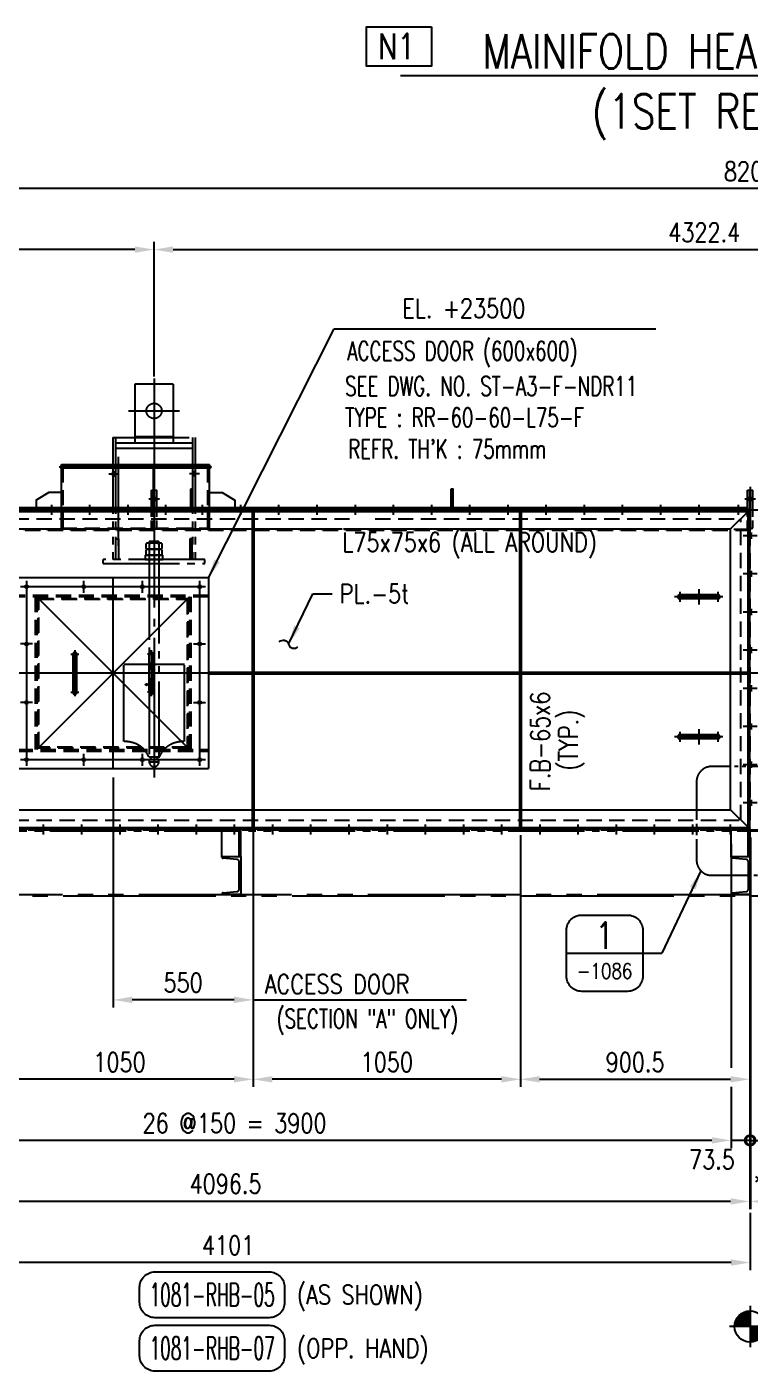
# Model space of a CAD drawing. Header units: millimetres. Extents: x 0 to 232280, y -26939 to 23794.
# Drawn here: x 8000 to 10841, y 7196 to 12479 of the extents above; entities that cross this region are included whole.
import ezdxf
from ezdxf.enums import TextEntityAlignment as Align

# ---------------------------------------------------------------- set-up
doc = ezdxf.new("R2010")
doc.units = ezdxf.units.MM
doc.header["$LTSCALE"] = 30
for name, pattern in [('CENTER', [50.8, 31.75, -6.35, 6.35, -6.35]), ('JNK-CENTER', [34, 30, -1.5, 1, -1.5]), ('JNK-HIDDEN', [3, 2, -1]), ('JNK-PHANTOM', [15, 10, -1, 1, -1, 1, -1]), ('PH2', [15, 10, -1, 1, -1, 1, -1]), ('PHA', [30, 20, -2, 2, -2, 2, -2])]:
    doc.linetypes.add(name, pattern=pattern)
for name, color, linetype in [('CEN-R', 1, 'JNK-CENTER'), ('CON-C', 4, 'Continuous'), ('CON-G', 3, 'Continuous'), ('CON-W', 7, 'Continuous'), ('CON-Y', 2, 'Continuous'), ('det', 2, 'PH2'), ('Dim-W', 7, 'Continuous'), ('HID-Y', 2, 'JNK-HIDDEN'), ('PAN-W', 6, 'PHA'), ('PHA-M', 6, 'JNK-PHANTOM'), ('RET PL', 2, 'Continuous'), ('STL-OBJT', 7, 'Continuous'), ('TXT-Y', 2, 'Continuous'), ('TXTT-C', 4, 'Continuous')]:
    doc.layers.add(name, color=color, linetype=linetype)
doc.styles.add('SIMPLEX', font='simplex.shx', dxfattribs={"width": 0.8})
doc.dimstyles.new('DIM30', dxfattribs={"dimscale": 30, "dimtxt": 2.5, "dimasz": 2.5, "dimexe": 1, "dimexo": 1, "dimgap": 1, "dimtad": 1, "dimdec": 0, "dimdsep": 46, "dimtxsty": 'SIMPLEX', "dimcen": 0, "dimclrd": 7, "dimclre": 7, "dimclrt": 2, "dimadec": 1, "dimazin": 2, "dimtfac": 1, "dimtdec": 0, "dimtix": 1, "dimtmove": 2, "dimatfit": 0, "dimfxl": 1, "dimtolj": 1, "dimtzin": 0, "dimarcsym": 0})
doc.dimstyles.new('DIM30X1.5', dxfattribs={"dimscale": 30, "dimtxt": 2.5, "dimasz": 2.5, "dimexe": 1, "dimexo": 1, "dimgap": 1, "dimtad": 1, "dimdec": 0, "dimlfac": 0.666667, "dimdsep": 46, "dimtxsty": 'SIMPLEX', "dimcen": 0, "dimclrd": 7, "dimclre": 7, "dimclrt": 2, "dimadec": 1, "dimazin": 2, "dimtfac": 1, "dimtdec": 0, "dimtix": 1, "dimtmove": 2, "dimatfit": 0, "dimfxl": 1, "dimtolj": 1, "dimtzin": 0, "dimarcsym": 0})

# ---------------------------------------------------------------- blocks, each defined once
blk = doc.blocks.new('*D67')
at = {"layer": 'DEFPOINTS', "color": 0, "transparency": 16777216}
for p in [(6739.6, 11843.9), (6739.6, 10659.1), (14941.6, 10649.1)]:
    blk.add_point(p, dxfattribs=at)
at = {"layer": 'Dim-W', "color": 7, "lineweight": -2, "transparency": 16777216}
for p, q in [((6739.6, 10689.1), (6739.6, 11873.9)), ((14866.6, 11843.9), (6814.6, 11843.9)), ((14941.6, 10679.1), (14941.6, 11873.9))]:
    blk.add_line(p, q, dxfattribs=at)
at = {"layer": 'Dim-W', "color": 7, "transparency": 16777216}
for points in [[(6814.6, 11856.4), (6814.6, 11831.4), (6739.6, 11843.9)], [(14866.6, 11856.4), (14866.6, 11831.4), (14941.6, 11843.9)]]:
    blk.add_solid(points, dxfattribs=at)
at = {"layer": 'Dim-W', "color": 2, "transparency": 16777216, "insert": (10840.6, 11911.4), "char_height": 75, "attachment_point": 5, "style": 'SIMPLEX'}
blk.add_mtext('\\A1;8202', dxfattribs=at)
blk = doc.blocks.new('*D68')
at = {"layer": 'DEFPOINTS', "color": 0, "transparency": 16777216}
for p in [(6739.6, 11603.9), (8499.2, 11097.9), (6739.6, 10659.1)]:
    blk.add_point(p, dxfattribs=at)
at = {"layer": 'Dim-W', "color": 7, "lineweight": -2, "transparency": 16777216}
for p, q in [((6739.6, 10689.1), (6739.6, 11633.9)), ((8499.2, 11127.9), (8499.2, 11633.9)), ((8424.2, 11603.9), (6814.6, 11603.9))]:
    blk.add_line(p, q, dxfattribs=at)
at = {"layer": 'Dim-W', "color": 7, "transparency": 16777216}
for points in [[(6814.6, 11616.4), (6814.6, 11591.4), (6739.6, 11603.9)], [(8424.2, 11616.4), (8424.2, 11591.4), (8499.2, 11603.9)]]:
    blk.add_solid(points, dxfattribs=at)
at = {"layer": 'Dim-W', "color": 2, "transparency": 16777216, "insert": (7619.4, 11671.4), "char_height": 75, "attachment_point": 5, "style": 'SIMPLEX'}
blk.add_mtext('\\A1;1759.6', dxfattribs=at)
blk = doc.blocks.new('FS-MARK')
h = blk.add_hatch(color=256)
edge = h.paths.add_edge_path()
edge.add_arc((0, 0), 1.75, 90, 180)
edge.add_line((-1.75, 0), (0, 0))
edge.add_line((0, 0), (0, 1.75))
h = blk.add_hatch(color=256)
edge = h.paths.add_edge_path()
edge.add_line((0, 0), (0, -1.75))
edge.add_arc((0, 0), 1.75, 270, 360)
edge.add_line((1.75, 0), (0, 0))
for p, q in [((0, 2.33), (0, -2.33)), ((2.33, 0), (-2.33, 0))]:
    blk.add_line(p, q)
blk.add_circle((0, 0), 1.75)
at = {"layer": 'CON-Y', "style": 'SIMPLEX', "width": 0.8}
blk.add_attdef('F.S.', (3.19, 1), '', height=2.5, dxfattribs=at)
blk = doc.blocks.new('*D78')
at = {"layer": 'DEFPOINTS', "color": 0, "transparency": 16777216}
for p in [(10839.1, 9324.1), (10842.1, 9324.1), (10842.1, 7863.1)]:
    blk.add_point(p, dxfattribs=at)
at = {"layer": 'Dim-W', "color": 7, "lineweight": -2, "transparency": 16777216}
for p, q in [((10839.1, 9294.1), (10839.1, 7833.1)), ((10842.1, 9294.1), (10842.1, 7833.1)), ((10764.1, 7863.1), (10689.1, 7863.1)), ((10839.1, 7863.1), (10842.1, 7863.1)), ((10917.1, 7863.1), (10992.1, 7863.1))]:
    blk.add_line(p, q, dxfattribs=at)
at = {"layer": 'Dim-W', "color": 7, "transparency": 16777216}
for points in [[(10764.1, 7875.6), (10764.1, 7850.6), (10839.1, 7863.1)], [(10917.1, 7875.6), (10917.1, 7850.6), (10842.1, 7863.1)]]:
    blk.add_solid(points, dxfattribs=at)
at = {"layer": 'Dim-W', "color": 2, "transparency": 16777216, "insert": (10901, 7997.1), "char_height": 75, "attachment_point": 5, "style": 'SIMPLEX'}
blk.add_mtext('\\A1;\\P*3', dxfattribs=at)
blk = doc.blocks.new('_DotSmall')
at = {"color": 0, "linetype": 'ByBlock', "const_width": 0.5}
blk.add_lwpolyline([(-0.0625, 0, 1), (0.0625, 0, 1)], format="xyb", close=True, dxfattribs=at)
blk = doc.blocks.new('*D79')
at = {"layer": 'DEFPOINTS', "color": 0, "transparency": 16777216}
for p in [(10842.1, 9324.1), (10915.6, 9298.6), (10915.6, 8103.1)]:
    blk.add_point(p, dxfattribs=at)
at = {"layer": 'Dim-W', "color": 7, "lineweight": -2, "transparency": 16777216}
for p, q in [((10842.1, 9294.1), (10842.1, 8073.1)), ((10915.6, 9268.6), (10915.6, 8387.9)), ((10915.6, 8299.7), (10915.6, 8285.7)), ((10915.6, 8225.4), (10915.6, 8073.1)), ((10842.1, 8103.1), (10767.1, 8103.1)), ((10842.1, 8103.1), (10915.6, 8103.1)), ((10990.6, 8103.1), (11065.6, 8103.1))]:
    blk.add_line(p, q, dxfattribs=at)
at = {"layer": 'Dim-W', "color": 7, "transparency": 16777216}
blk.add_solid([(10990.6, 8115.6), (10990.6, 8090.6), (10915.6, 8103.1)], dxfattribs=at)
at = {"layer": 'Dim-W', "color": 7, "lineweight": -2, "transparency": 16777216, "xscale": 75, "yscale": 75, "zscale": 75}
blk.add_blockref('_DotSmall', (10842.1, 8103.1), dxfattribs=at)
at = {"layer": 'Dim-W', "color": 2, "transparency": 16777216, "insert": (11023, 8228.9), "char_height": 75, "attachment_point": 5, "style": 'SIMPLEX'}
blk.add_mtext('\\A1;\\P73.5', dxfattribs=at)
blk = doc.blocks.new('*D80')
at = {"layer": 'DEFPOINTS', "color": 0, "transparency": 16777216}
for p in [(10765.6, 9298.6), (10839.1, 9324.1), (10765.6, 8103.1)]:
    blk.add_point(p, dxfattribs=at)
at = {"layer": 'Dim-W', "color": 7, "lineweight": -2, "transparency": 16777216}
for p, q in [((10765.6, 9268.6), (10765.6, 8387.9)), ((10839.1, 9294.1), (10839.1, 8140.6)), ((10765.6, 8313.4), (10765.6, 8285.7)), ((10765.6, 8225.4), (10765.6, 8073.1)), ((10690.6, 8103.1), (10615.6, 8103.1)), ((10879.6, 8103.1), (10914.1, 8103.1))]:
    blk.add_line(p, q, dxfattribs=at)
at = {"layer": 'Dim-W', "color": 7, "transparency": 16777216}
blk.add_solid([(10690.6, 8115.6), (10690.6, 8090.6), (10765.6, 8103.1)], dxfattribs=at)
at = {"layer": 'Dim-W', "color": 7, "lineweight": -2, "transparency": 16777216, "xscale": 75, "yscale": 75, "zscale": 75, "rotation": 180}
blk.add_blockref('_DotSmall', (10839.1, 8103.1), dxfattribs=at)
at = {"layer": 'Dim-W', "color": 2, "transparency": 16777216, "insert": (10690.6, 8090.6), "char_height": 75, "attachment_point": 5, "style": 'SIMPLEX'}
blk.add_mtext('\\A1;\\P73.5', dxfattribs=at)
blk = doc.blocks.new('*D81')
at = {"layer": 'DEFPOINTS', "color": 0, "transparency": 16777216}
for p in [(6742.6, 9319.1), (10839.1, 9324.1), (6742.6, 7863.1)]:
    blk.add_point(p, dxfattribs=at)
at = {"layer": 'Dim-W', "color": 7, "lineweight": -2, "transparency": 16777216}
for p, q in [((6742.6, 9289.1), (6742.6, 7833.1)), ((10839.1, 9294.1), (10839.1, 7833.1)), ((10764.1, 7863.1), (6817.6, 7863.1))]:
    blk.add_line(p, q, dxfattribs=at)
at = {"layer": 'Dim-W', "color": 7, "transparency": 16777216}
for points in [[(6817.6, 7875.6), (6817.6, 7850.6), (6742.6, 7863.1)], [(10764.1, 7875.6), (10764.1, 7850.6), (10839.1, 7863.1)]]:
    blk.add_solid(points, dxfattribs=at)
at = {"layer": 'Dim-W', "color": 2, "transparency": 16777216, "insert": (8780.2, 7932.3), "char_height": 75, "attachment_point": 5, "style": 'SIMPLEX'}
blk.add_mtext('\\A1;4096.5', dxfattribs=at)
blk = doc.blocks.new('*D82')
at = {"layer": 'DEFPOINTS', "color": 0, "transparency": 16777216}
for p in [(6865.6, 8103.1), (6865.6, 8103.1), (10765.6, 8103.1)]:
    blk.add_point(p, dxfattribs=at)
at = {"layer": 'Dim-W', "color": 7, "lineweight": -2, "transparency": 16777216}
for p, q in [((10690.6, 8103.1), (6940.6, 8103.1)), ((6865.6, 8073.1), (6865.6, 8073.1))]:
    blk.add_line(p, q, dxfattribs=at)
at = {"layer": 'Dim-W', "color": 7, "transparency": 16777216}
for points in [[(6940.6, 8115.6), (6940.6, 8090.6), (6865.6, 8103.1)], [(10690.6, 8115.6), (10690.6, 8090.6), (10765.6, 8103.1)]]:
    blk.add_solid(points, dxfattribs=at)
at = {"layer": 'Dim-W', "color": 2, "transparency": 16777216, "insert": (8815.6, 8170.6), "char_height": 75, "attachment_point": 5, "style": 'SIMPLEX'}
blk.add_mtext('\\A1;26 @150 = 3900', dxfattribs=at)
blk = doc.blocks.new('A$C1AD52F16')
at = {"layer": 'CEN-R'}
blk.add_line((0, 77.6), (0, -3.8), dxfattribs=at)
at = {"layer": 'CON-G'}
blk.add_lwpolyline([(-3, 75), (3, 75), (3, 0), (-3, 0)], close=True, dxfattribs=at)
blk = doc.blocks.new('A$C5646093A')
at = {"layer": 'CON-G'}
blk.add_blockref('A$C1AD52F16', (0, 0), dxfattribs=at)
blk = doc.blocks.new('A$C7BB43524')
at = {"color": 1, "linetype": 'CENTER'}
blk.add_line((-100, 700.7), (100, 700.7), dxfattribs=at)
at = {"layer": 'PHA-M'}
for p, q in [((75, 805.7), (-75, 805.7)), ((-75, 805.7), (-75, 575.7)), ((75, 805.7), (75, 575.7)), ((-162, 595.7), (-162, 117.3)), ((-162, 595.7), (161.9, 595.7)), ((-151.6, 595.7), (-151.6, 117.3)), ((-75, 599.7), (75, 599.7)), ((151.6, 595.7), (151.6, 117.3)), ((161.9, 595.7), (161.9, 117.3)), ((-151.6, 575.7), (151.6, 575.7)), ((-151.6, 553.7), (151.6, 553.7)), ((-75, 575.7), (75, 575.7)), ((-178.1, 453.7, 684.9), (-138.7, 453.7, 684.9)), ((-162, 461.7, 684.9), (-151.6, 461.7, 684.9)), ((-162, 445.7), (-162, 461.7)), ((-162, 445.7, 684.9), (-151.6, 445.7, 684.9)), ((178.1, 453.7, 684.9), (138.7, 453.7, 684.9)), ((161.9, 461.7, 684.9), (151.6, 461.7, 684.9)), ((161.9, 445.7, 684.9), (151.6, 445.7, 684.9)), ((161.9, 445.7), (161.9, 461.7)), ((24.9, 181.3), (-24.9, 181.3)), ((19, 187.3), (-19, 187.3)), ((-19, 187.3), (-19, 181.3)), ((-19, 179.1), (-19, 159.6)), ((19, 187.3), (19, 181.3)), ((19, 179.1), (19, 159.6)), ((200, 117.3), (-200, 117.3)), ((-200, 101.3), (-200, 117.3)), ((35, 133.3), (-35, 133.3)), ((-35, 133.3), (-35, 117.3)), ((-35, 117.3), (35, 117.3)), ((24.9, 157.3), (-24.9, 157.3)), ((24.9, 157.3), (-24.9, 157.3)), ((24.9, 133.3), (-24.9, 133.3)), ((-19, 155.1), (-19, 135.6)), ((-19, 133.3), (-19, 101.3)), ((19, 155.1), (19, 135.6)), ((19, 133.3), (19, 101.3)), ((35, 117.3), (35, 133.3)), ((200, 101.3), (200, 117.3)), ((-200, 101.3), (200, 101.3)), ((-19, 101.3), (-19, -678.4)), ((19, 101.3), (19, 87.1)), ((19, 87.1), (19, -678.4)), ((-119, -599.2), (-119, -294.3)), ((-119, -294.3), (119, -294.3)), ((119, -599.2), (119, -294.3)), ((-35, -374.9), (-25, -374.9)), ((-30, -369.9), (-30, -379.9)), ((-20, -659.4), (20, -659.4)), ((-20, -678.4), (20, -678.4))]:
    blk.add_line(p, q, dxfattribs=at)
for points in [[(-150, 117.3), (-150, 197.3), (-140, 197.3), (-140, 117.3)], [(150, 117.3), (150, 197.3), (140, 197.3), (140, 117.3)]]:
    blk.add_lwpolyline(points, dxfattribs=at)
for points in [[(-31, 179.1, -0.372659), (-19, 179.1, -0.117627), (19, 179.1, -0.372659), (31, 179.1), (31, 159.6, -0.372659), (19, 159.6, -0.117627), (-19, 159.6, -0.372659), (-31, 159.6)], [(-31, 155.1, -0.372659), (-19, 155.1, -0.117627), (19, 155.1, -0.372659), (31, 155.1), (31, 135.6, -0.372659), (19, 135.6, -0.117627), (-19, 135.6, -0.372659), (-31, 135.6)]]:
    blk.add_lwpolyline(points, format="xyb", close=True, dxfattribs=at)
for centre, radius in [((0, 700.7), 30), ((-30, -374.9), 3)]:
    blk.add_circle(centre, radius, dxfattribs=at)
for centre, radius, start, end in [((-111.8, -699), 100, 23.3292, 94.1148), ((111.8, -699), 100, 85.8852, 156.6708), ((0, -678.4), 19, 0, 180), ((0, -678.4), 19, 180, 0)]:
    blk.add_arc(centre, radius, start, end, dxfattribs=at)
blk = doc.blocks.new('A$C114C44F1')
at = {"layer": 'CEN-R'}
for p, q in [((-20, 75), (20, 75)), ((0, 95), (0, -95)), ((-30, 0), (30, 0)), ((-20, -75), (20, -75))]:
    blk.add_line(p, q, dxfattribs=at)
at = {"layer": 'CON-G'}
for p, q in [((-8, 75), (-8, -75)), ((8, 75), (8, -75))]:
    blk.add_line(p, q, dxfattribs=at)
for centre, start, end in [((0, 75), 0, 180), ((0, -75), 180, 0)]:
    blk.add_arc(centre, 8, start, end, dxfattribs=at)
blk = doc.blocks.new('A$C5131672C')
at = {"layer": 'CEN-R', "ltscale": 0.7}
blk.add_line((55.5, 0), (0, 0), dxfattribs=at)
at = {"layer": 'Dim-W'}
for p, q in [((35.2, 9), (20.2, 9)), ((35.2, -9), (20.2, -9))]:
    blk.add_line(p, q, dxfattribs=at)
blk.add_solid([(20.2, 9), (35.2, 9), (20.2, -9), (35.2, -9)], dxfattribs=at)
blk = doc.blocks.new('A$C2E0A1381')
at = {"layer": 'CEN-R', "ltscale": 0.7}
blk.add_line((27.7, -120), (-27.7, -120), dxfattribs=at)
at = {"layer": 'Dim-W'}
for p, q in [((7.5, -111), (-7.5, -111)), ((7.5, -129), (-7.5, -129))]:
    blk.add_line(p, q, dxfattribs=at)
blk.add_solid([(-7.5, -111), (7.5, -111), (-7.5, -129), (7.5, -129)], dxfattribs=at)
for p in [(-27.7, -270), (-27.7, -420), (-27.7, -570), (-27.7, -720), (-27.7, -870), (-27.7, -1020), (-27.7, -1170)]:
    blk.add_blockref('A$C5131672C', p, dxfattribs=at)
blk = doc.blocks.new('A$C7D94799A')
at = {"layer": 'CON-W'}
h = blk.add_hatch(color=256, dxfattribs=at)
h.paths.add_polyline_path([(-1.5, 49), (-10.5, 49), (-10.5, 40), (-1.5, 40)])
h.paths.add_polyline_path([(10.5, 49), (1.5, 49), (1.5, 40), (10.5, 40)])
h.paths.add_polyline_path([(10.5, 40), (1.5, 40), (1.5, 31), (10.5, 31)])
h.paths.add_polyline_path([(-1.5, 40), (-7, 40), (-10.5, 40), (-10.5, 31), (-1.5, 31)])
at = {"layer": 'CEN-R'}
for p, q in [((0, 87.7), (0, -83.3)), ((-21, 40), (21, 40))]:
    blk.add_line(p, q, dxfattribs=at)
at = {"layer": 'CON-G'}
for p, q in [((-10.5, 75), (10.5, 75)), ((-10.5, 0), (-10.5, 75)), ((-1.5, 0), (-1.5, 75)), ((1.5, 0), (1.5, 75)), ((10.5, 0), (10.5, 75)), ((-1.5, -3), (-1.5, 0)), ((1.5, -3), (1.5, 0))]:
    blk.add_line(p, q, dxfattribs=at)
at = {"layer": 'HID-Y', "ltscale": 0.5}
for p, q in [((-10.5, -75), (-10.5, 0)), ((10.5, -75), (10.5, 0)), ((-1.5, -75), (-1.5, -3)), ((1.5, -75), (1.5, -3))]:
    blk.add_line(p, q, dxfattribs=at)
at = {"layer": 'HID-Y'}
blk.add_line((-10.5, -75), (10.5, -75), dxfattribs=at)
blk = doc.blocks.new('*D107')
at = {"layer": 'DEFPOINTS', "color": 0, "transparency": 16777216}
for p in [(12821.6, 11603.9), (8499.2, 11075.1), (12821.6, 11088.8)]:
    blk.add_point(p, dxfattribs=at)
at = {"layer": 'Dim-W', "color": 7, "lineweight": -2, "transparency": 16777216}
for p, q in [((8499.2, 11105.1), (8499.2, 11633.9)), ((12821.6, 11118.8), (12821.6, 11633.9)), ((8574.2, 11603.9), (12746.6, 11603.9))]:
    blk.add_line(p, q, dxfattribs=at)
at = {"layer": 'Dim-W', "color": 7, "transparency": 16777216}
for points in [[(8574.2, 11616.4), (8574.2, 11591.4), (8499.2, 11603.9)], [(12746.6, 11616.4), (12746.6, 11591.4), (12821.6, 11603.9)]]:
    blk.add_solid(points, dxfattribs=at)
at = {"layer": 'Dim-W', "color": 2, "transparency": 16777216, "insert": (10660.4, 11671.4), "char_height": 75, "attachment_point": 5, "style": 'SIMPLEX'}
blk.add_mtext('\\A1;4322.4', dxfattribs=at)
blk = doc.blocks.new('*D115')
at = {"layer": 'DEFPOINTS', "color": 0, "transparency": 16777216}
for p in [(6739.6, 8096.5), (10840.6, 7848.5), (6739.6, 7623.1)]:
    blk.add_point(p, dxfattribs=at)
at = {"layer": 'Dim-W', "color": 7, "lineweight": -2, "transparency": 16777216}
for p, q in [((6739.6, 8066.5), (6739.6, 7593.1)), ((10840.6, 7818.5), (10840.6, 7593.1)), ((10765.6, 7623.1), (6814.6, 7623.1))]:
    blk.add_line(p, q, dxfattribs=at)
at = {"layer": 'Dim-W', "color": 7, "transparency": 16777216}
for points in [[(6814.6, 7635.6), (6814.6, 7610.6), (6739.6, 7623.1)], [(10765.6, 7635.6), (10765.6, 7610.6), (10840.6, 7623.1)]]:
    blk.add_solid(points, dxfattribs=at)
at = {"layer": 'Dim-W', "color": 2, "transparency": 16777216, "insert": (8790.2, 7690.6), "char_height": 75, "attachment_point": 5, "style": 'SIMPLEX'}
blk.add_mtext('\\A1;4101', dxfattribs=at)
blk = doc.blocks.new('A$C22F44257')
at = {"layer": 'CEN-R'}
blk.add_line((0, 14), (0, -17.5), dxfattribs=at)
at = {"layer": 'HID-Y'}
for p, q in [((-9, 0), (-9, -6)), ((9, 0), (9, -6))]:
    blk.add_line(p, q, dxfattribs=at)
blk = doc.blocks.new('A$C1E9C7F7A')
at = {"layer": 'Dim-W'}
blk.add_solid([(-9, 31), (-9, 17), (9, 31), (9, 17)], dxfattribs=at)
at = {"layer": 'STL-OBJT', "rotation": 180}
for p in [(0, 25), (0, 17)]:
    blk.add_blockref('A$C22F44257', p, dxfattribs=at)
blk = doc.blocks.new('DUCT-TAG')
at = {"layer": 'CON-G'}
blk.add_lwpolyline([(-9.49, -1), (-9.49, 1, -0.414214), (-7.49, 3), (7.49, 3, -0.414214), (9.49, 1), (9.49, -1, -0.414214), (7.49, -3), (-7.49, -3, -0.414214)], format="xyb", close=True, dxfattribs=at)
at = {"layer": 'CON-G', "style": 'SIMPLEX', "width": 1.246304}
blk.add_attdef('NAME', text='', height=3, dxfattribs=at).set_placement((-8.19, -1.5), (8.19, -1.5), align=Align.FIT)
at = {"layer": 'CON-Y', "style": 'SIMPLEX'}
blk.add_attdef('ELEVATION', text='', height=2, dxfattribs=at).set_placement((0, -6.02), align=Align.CENTER)
blk = doc.blocks.new('A$C35AE5442')
at = {"layer": 'CEN-R'}
for p in [(35, -33.2), (35, -37)]:
    blk.add_line(p, (35, 10.2), dxfattribs=at)
at = {"layer": 'Dim-W'}
blk.add_solid([(26, 0), (26, -26.6), (44, 0), (44, -28.2)], dxfattribs=at)
at = {"layer": 'HID-Y'}
for p, q in [((26, -6), (26, 0)), ((26, -27), (26, -14)), ((44, -6), (44, 0)), ((44, -28.6), (44, -14))]:
    blk.add_line(p, q, dxfattribs=at)
at = {"layer": 'Dim-W', "xscale": -1}
for p in [(116, -31), (206, -31), (356, -31), (506, -31), (656, -31), (806, -31), (956, -31), (1106, -31), (1256, -31), (1406, -31), (1556, -31), (1706, -31), (1856, -31), (2006, -31), (2156, -31), (2306, -31), (2456, -31), (2606, -31), (2756, -31), (2906, -31), (3056, -31), (3206, -31), (3356, -31), (3506, -31), (3656, -31), (3806, -31), (3956, -31), (4104.5, -31)]:
    blk.add_blockref('A$C1E9C7F7A', p, dxfattribs=at)
blk = doc.blocks.new('*D219')
at = {"layer": 'DEFPOINTS', "color": 0, "transparency": 16777216}
for p in [(8338.3, 9559.1), (8888.6, 9559.1), (8338.3, 8655.4)]:
    blk.add_point(p, dxfattribs=at)
at = {"layer": 'Dim-W', "color": 7, "lineweight": -2, "transparency": 16777216}
for p, q in [((8338.3, 9529.1), (8338.3, 8625.4)), ((8888.6, 9529.1), (8888.6, 8625.4)), ((8813.6, 8655.4), (8413.3, 8655.4))]:
    blk.add_line(p, q, dxfattribs=at)
at = {"layer": 'Dim-W', "color": 7, "transparency": 16777216}
for points in [[(8413.3, 8667.9), (8413.3, 8642.9), (8338.3, 8655.4)], [(8813.6, 8667.9), (8813.6, 8642.9), (8888.6, 8655.4)]]:
    blk.add_solid(points, dxfattribs=at)
at = {"layer": 'Dim-W', "color": 2, "transparency": 16777216, "insert": (8613.5, 8722.9), "char_height": 75, "attachment_point": 5, "style": 'SIMPLEX'}
blk.add_mtext('\\A1;550', dxfattribs=at)
blk = doc.blocks.new('*D220')
at = {"layer": 'DEFPOINTS', "color": 0, "transparency": 16777216}
for p in [(8888.6, 9333.1), (7838.6, 9273.1), (7838.6, 8343.1)]:
    blk.add_point(p, dxfattribs=at)
at = {"layer": 'Dim-W', "color": 7, "lineweight": -2, "transparency": 16777216}
for p, q in [((8888.6, 9303.1), (8888.6, 8313.1)), ((7838.6, 9243.1), (7838.6, 8313.1)), ((8813.6, 8343.1), (7913.6, 8343.1))]:
    blk.add_line(p, q, dxfattribs=at)
at = {"layer": 'Dim-W', "color": 7, "transparency": 16777216}
for points in [[(7913.6, 8355.6), (7913.6, 8330.6), (7838.6, 8343.1)], [(8813.6, 8355.6), (8813.6, 8330.6), (8888.6, 8343.1)]]:
    blk.add_solid(points, dxfattribs=at)
at = {"layer": 'Dim-W', "color": 2, "transparency": 16777216, "insert": (8363.6, 8410.6), "char_height": 75, "attachment_point": 5, "style": 'SIMPLEX'}
blk.add_mtext('\\A1;1050', dxfattribs=at)
blk = doc.blocks.new('*D221')
at = {"layer": 'DEFPOINTS', "color": 0, "transparency": 16777216}
for p in [(9938.6, 9333.1), (8888.6, 8343.1), (8888.6, 8343.1)]:
    blk.add_point(p, dxfattribs=at)
at = {"layer": 'Dim-W', "color": 7, "lineweight": -2, "transparency": 16777216}
for p, q in [((9938.6, 9303.1), (9938.6, 8313.1)), ((9863.6, 8343.1), (8963.6, 8343.1))]:
    blk.add_line(p, q, dxfattribs=at)
at = {"layer": 'Dim-W', "color": 7, "transparency": 16777216}
for points in [[(8963.6, 8355.6), (8963.6, 8330.6), (8888.6, 8343.1)], [(9863.6, 8355.6), (9863.6, 8330.6), (9938.6, 8343.1)]]:
    blk.add_solid(points, dxfattribs=at)
at = {"layer": 'Dim-W', "color": 2, "transparency": 16777216, "insert": (9413.6, 8410.6), "char_height": 75, "attachment_point": 5, "style": 'SIMPLEX'}
blk.add_mtext('\\A1;1050', dxfattribs=at)
blk = doc.blocks.new('det-tag')
at = {"layer": 'CON-Y'}
blk.add_line((5, 0), (-5, 0), dxfattribs=at)
blk.add_lwpolyline([(-3, -5), (3, -5, 0.414214), (5, -3), (5, 3, 0.414214), (3, 5), (-3, 5, 0.414214), (-5, 3), (-5, -3, 0.414214)], format="xyb", close=True, dxfattribs=at)
at = {"layer": 'CON-G', "style": 'SIMPLEX', "width": 0.8}
blk.add_attdef('TAG', text='', height=3.5, dxfattribs=at).set_placement((0.02, 0.58), align=Align.CENTER)
at = {"layer": 'CON-Y', "style": 'SIMPLEX', "width": 0.8}
blk.add_attdef('-8888', text='', height=2, dxfattribs=at).set_placement((0, -3.34), align=Align.CENTER)
blk = doc.blocks.new('*D238')
at = {"layer": 'DEFPOINTS', "color": 0, "transparency": 16777216}
for p in [(9938.6, 9303.1), (10839.1, 9327.1), (10839.1, 8343.1)]:
    blk.add_point(p, dxfattribs=at)
at = {"layer": 'Dim-W', "color": 7, "lineweight": -2, "transparency": 16777216}
for p, q in [((9938.6, 9273.1), (9938.6, 8313.1)), ((10839.1, 9297.1), (10839.1, 8313.1)), ((10013.6, 8343.1), (10764.1, 8343.1))]:
    blk.add_line(p, q, dxfattribs=at)
at = {"layer": 'Dim-W', "color": 7, "transparency": 16777216}
for points in [[(10013.6, 8355.6), (10013.6, 8330.6), (9938.6, 8343.1)], [(10764.1, 8355.6), (10764.1, 8330.6), (10839.1, 8343.1)]]:
    blk.add_solid(points, dxfattribs=at)
at = {"layer": 'Dim-W', "color": 2, "transparency": 16777216, "insert": (10388.9, 8410.6), "char_height": 75, "attachment_point": 5, "style": 'SIMPLEX'}
blk.add_mtext('\\A1;900.5', dxfattribs=at)
blk = doc.blocks.new('A$C269B648F')
at = {"layer": 'CEN-R'}
for p, q in [((0, -375), (0, 375)), ((363.5, 340), (-363.5, 340)), ((-340, 363.5), (-340, -363.5)), ((-115, 316.5), (-115, 363.5)), ((115, 316.5), (115, 363.5)), ((340, 363.5), (340, -363.5)), ((300, 300), (-300, -300)), ((-300, 300), (300, -300)), ((-316.5, 115), (-363.5, 115)), ((316.5, 115), (363.5, 115)), ((-165.3, 75), (-134.7, 75)), ((-150, 90.3), (-150, -90.3)), ((165.3, 75), (134.7, 75)), ((150, 90.3), (150, -90.3)), ((375, 0), (-375, 0)), ((-165.3, -75), (-134.7, -75)), ((165.3, -75), (134.7, -75)), ((-316.5, -115), (-363.5, -115)), ((316.5, -115), (363.5, -115)), ((-115, -363.5), (-115, -316.5)), ((115, -363.5), (115, -316.5)), ((363.5, -340), (-363.5, -340))]:
    blk.add_line(p, q, dxfattribs=at)
at = {"layer": 'CON-G'}
for p, q in [((375, 375), (-375, 375)), ((-375, 375), (-375, -375)), ((375, 375), (375, -375)), ((-375, -375), (375, -375))]:
    blk.add_line(p, q, dxfattribs=at)
for points in [[(-158, 75), (-158, -75, 1), (-142, -75), (-142, 75, 1)], [(158, 75), (158, -75, -1), (142, -75), (142, 75, -1)]]:
    blk.add_lwpolyline(points, format="xyb", close=True, dxfattribs=at)
for centre in [(-340, 340), (-115, 340), (115, 340), (340, 340), (-340, 115), (340, 115), (-340, -115), (340, -115), (-340, -340), (-115, -340), (115, -340), (340, -340)]:
    blk.add_circle(centre, 6, dxfattribs=at)
at = {"layer": 'HID-Y'}
for p, q in [((375, 306), (-375, 306)), ((375, 300), (-375, 300)), ((-306, 300), (-306, -300)), ((-300, 300), (-300, -300)), ((300, 300), (300, -300)), ((306, 300), (306, -300)), ((-375, -300), (375, -300)), ((-375, -306), (375, -306))]:
    blk.add_line(p, q, dxfattribs=at)
for points in [[(-294, 294), (294, 294), (294, -294), (-294, -294)], [(-291, 291), (291, 291), (291, -291), (-291, -291)]]:
    blk.add_lwpolyline(points, close=True, dxfattribs=at)

msp = doc.modelspace()

# ---------------------------------------------------------------- hatches: boundary and pattern name
at = {"layer": 'CON-W'}
h = msp.add_hatch(color=256, dxfattribs=at)
h.paths.add_polyline_path([(8497.69, 10633.14), (8488.69, 10633.14), (8488.69, 10624.14), (8497.69, 10624.14)])
h.paths.add_polyline_path([(8509.69, 10633.14), (8500.69, 10633.14), (8500.69, 10624.14), (8509.69, 10624.14)])
h.paths.add_polyline_path([(8509.69, 10624.14), (8500.69, 10624.14), (8500.69, 10615.14), (8509.69, 10615.14)])
h.paths.add_polyline_path([(8497.69, 10624.14), (8492.15, 10624.14), (8488.69, 10624.14), (8488.69, 10615.14), (8497.69, 10615.14)])

# ---------------------------------------------------------------- linework, layer by layer
at = {"layer": 'CEN-R'}
for p, q in [((8499.19, 11097.85), (8499.19, 9529.67)), ((8358.19, 10789.23), (8358.19, 10439.14)), ((8725.14, 10749.14), (8126.99, 10749.14)), ((8133.24, 10754.14), (8133.24, 10744.14)), ((8720.14, 10754.14), (8720.14, 10744.14)), ((8499.19, 10671.87), (8499.19, 10510.8)), ((8478.19, 10624.14), (8520.19, 10624.14)), ((16021.44, 9939.12), (5885.32, 9939.12))]:
    msp.add_line(p, q, dxfattribs=at)
at = {"layer": 'CEN-R', "ltscale": 0.7}
for p, q in [((8888.64, 9333.14), (8888.64, 10575.14)), ((9938.64, 9333.14), (9938.64, 10575.14))]:
    msp.add_line(p, q, dxfattribs=at)
at = {"layer": 'CON-C'}
msp.add_lwpolyline([(9589.08, 12479.31), (9589.08, 12324.95), (9333.58, 12324.95), (9333.58, 12479.31)], close=True, dxfattribs=at)
at = {"layer": 'CON-G'}
for p, q in [((8133.24, 10752.14), (8720.14, 10752.14)), ((8133.24, 10746.14), (8720.14, 10746.14)), ((8136.24, 10759.14), (8497.69, 10759.14)), ((8136.24, 10752.14), (8136.24, 10759.14)), ((8136.24, 10589.14), (8136.24, 10746.14)), ((8497.69, 10584.14), (8497.69, 10759.14)), ((8500.69, 10759.14), (8717.14, 10759.14)), ((8500.69, 10584.14), (8500.69, 10759.14)), ((8717.14, 10752.14), (8717.14, 10759.14)), ((8717.14, 10589.14), (8717.14, 10746.14)), ((8488.69, 10659.14), (8509.69, 10659.14)), ((8488.69, 10584.14), (8488.69, 10659.14)), ((8509.69, 10584.14), (8509.69, 10659.14)), ((6742.59, 10581.14), (12284.49, 10581.14)), ((6748.59, 10575.14), (9323.49, 10575.14)), ((8558.49, 10589.14), (6817.59, 10589.14)), ((6817.59, 10584.14), (8567.49, 10584.14)), ((8440.49, 10584.14), (10839.09, 10584.14)), ((9793.49, 10589.14), (8449.49, 10589.14)), ((8497.69, 10581.14), (8497.69, 10584.14)), ((8500.69, 10581.14), (8500.69, 10584.14)), ((9260.09, 10575.14), (10833.09, 10575.14)), ((10830.09, 10589.14), (9759.88, 10589.14)), ((10839.09, 10581.14), (10764.09, 10506.14)), ((10833.09, 9333.14), (10833.09, 10575.14)), ((10839.09, 9327.14), (10839.09, 10581.14)), ((6817.59, 10506.14), (9237.84, 10506.14)), ((9243.84, 10506.14), (10764.09, 10506.14)), ((10764.09, 9402.14), (10764.09, 10506.14)), ((8836.04, 9942.12), (8713.27, 9942.12)), ((8713.27, 9942.12), (8836.04, 9942.12)), ((8885.64, 9942.12), (8713.27, 9942.12)), ((8713.27, 9942.12), (8885.64, 9942.12)), ((8713.27, 9936.12), (8836.04, 9936.12)), ((8713.27, 9936.12), (8885.64, 9936.12)), ((8842.04, 9942.12), (8885.64, 9942.12)), ((8885.64, 9942.12), (8842.04, 9942.12)), ((8842.04, 9936.12), (8885.64, 9936.12)), ((8885.64, 9936.12), (8842.04, 9936.12)), ((8891.64, 9942.12), (9935.64, 9942.12)), ((9935.64, 9942.12), (8891.64, 9942.12)), ((8891.64, 9936.12), (9935.64, 9936.12)), ((9935.64, 9936.12), (8891.64, 9936.12)), ((9941.64, 9942.12), (10833.09, 9942.12)), ((10833.09, 9942.12), (9941.64, 9942.12)), ((9941.64, 9936.12), (10833.09, 9936.12)), ((10833.09, 9936.12), (9941.64, 9936.12)), ((6817.59, 9402.14), (10764.09, 9402.14)), ((10764.09, 9402.14), (10839.09, 9327.14)), ((6742.59, 9327.14), (10839.09, 9327.14)), ((6748.59, 9333.14), (10833.09, 9333.14))]:
    msp.add_line(p, q, dxfattribs=at)
at = {"layer": 'CON-G', "flags": 128}
for points in [[(8136.24, 10649.14), (8086.24, 10649.14), (8036.24, 10619.14), (8036.24, 10589.14), (8136.24, 10589.14), (8136.24, 10649.14)], [(8717.14, 10649.14), (8767.14, 10649.14), (8817.14, 10619.14), (8817.14, 10589.14), (8717.14, 10589.14), (8717.14, 10649.14)]]:
    msp.add_lwpolyline(points, dxfattribs=at)
at = {"layer": 'CON-G'}
for points in [[(8891.64, 9333.14), (8885.64, 9333.14), (8885.64, 10575.14), (8891.64, 10575.14)], [(9941.64, 9333.14), (9935.64, 9333.14), (9935.64, 10575.14), (9941.64, 10575.14)]]:
    msp.add_lwpolyline(points, close=True, dxfattribs=at)
for centre, start, end in [((8133.24, 10749.14), 90, 270), ((8720.14, 10749.14), 270, 90)]:
    msp.add_arc(centre, 3, start, end, dxfattribs=at)
at = {"layer": 'CON-W'}
for p, q in [((9123.43, 10251.71), (9198.43, 10251.71)), ((10419.13, 8838.78), (10494.13, 8838.78)), ((8886.37, 8655.42), (9727.02, 8655.42))]:
    msp.add_line(p, q, dxfattribs=at)
msp.add_lwpolyline([(8991.13, 10061.95, -0.6096663), (9027.57, 10053.09, 0.6096663), (9064.01, 10044.24)], format="xyb", dxfattribs=at)
at = {"layer": 'det', "ltscale": 0.5}
msp.add_lwpolyline([(10690.06, 9144.79), (10988.83, 9144.79, 0.4142136), (11048.83, 9204.79), (11048.83, 9512.54, 0.4142136), (10988.83, 9572.54), (10690.06, 9572.54, 0.4142136), (10630.06, 9512.54), (10630.06, 9204.79, 0.4142136)], format="xyb", close=True, dxfattribs=at)
at = {"layer": 'Dim-W'}
msp.add_line((10765.59, 8299.74), (10765.59, 8073.14), dxfattribs=at)
at = {"layer": 'HID-Y'}
for p, q in [((8136.24, 10509.14), (8136.24, 10759.14)), ((8136.24, 10752.14), (8136.24, 10746.14)), ((8142.24, 10509.14), (8142.24, 10759.14)), ((8711.14, 10509.14), (8711.14, 10759.14)), ((8717.14, 10752.14), (8717.14, 10746.14)), ((8717.14, 10509.14), (8717.14, 10589.14)), ((6777.59, 10546.14), (9294.49, 10546.14)), ((9367.49, 10546.14), (10804.09, 10546.14)), ((10804.09, 9362.14), (10804.09, 10546.14)), ((8136.24, 10509.14), (8717.14, 10509.14)), ((8488.69, 10509.14), (8509.69, 10509.14)), ((6777.59, 9362.14), (10804.09, 9362.14))]:
    msp.add_line(p, q, dxfattribs=at)
at = {"layer": 'HID-Y', "ltscale": 0.5}
for p, q in [((8488.69, 10509.14), (8488.69, 10584.14)), ((8497.69, 10509.14), (8497.69, 10581.14)), ((8500.69, 10509.14), (8500.69, 10581.14)), ((8509.69, 10509.14), (8509.69, 10584.14))]:
    msp.add_line(p, q, dxfattribs=at)
at = {"layer": 'HID-Y'}
for centre, start, end in [((8133.24, 10749.14), 270, 90), ((8720.14, 10749.14), 90, 270)]:
    msp.add_arc(centre, 3, start, end, dxfattribs=at)
at = {"layer": 'PAN-W'}
for p, q in [((8765.59, 9219.14), (8765.59, 9319.14)), ((8833.59, 9219.14), (8833.59, 9319.14)), ((8840.59, 9219.14), (8840.59, 9319.14)), ((10765.59, 9219.14), (10765.59, 9319.14)), ((10833.59, 9219.14), (10833.59, 9319.14)), ((10840.59, 9219.14), (10840.59, 9319.14)), ((6639.59, 9069.14), (15041.59, 9069.14)), ((15041.59, 9063.14), (6639.59, 9063.14))]:
    msp.add_line(p, q, dxfattribs=at)
for points in [[(8840.59, 9219.14), (8840.59, 9069.14), (8765.59, 9069.14), (8765.59, 9071.56, -0.3888787), (8770.15, 9076.54), (8824.96, 9081.34, 0.3888787), (8834.09, 9091.3), (8834.09, 9196.98, 0.3888787), (8824.96, 9206.94), (8770.15, 9211.74, -0.3888787), (8765.59, 9216.72), (8765.59, 9219.14)], [(10840.59, 9219.14), (10840.59, 9069.14), (10765.59, 9069.14), (10765.59, 9071.56, -0.3888787), (10770.15, 9076.54), (10824.96, 9081.34, 0.3888787), (10834.09, 9091.3), (10834.09, 9196.98, 0.3888787), (10824.96, 9206.94), (10770.15, 9211.74, -0.3888787), (10765.59, 9216.72), (10765.59, 9219.14)]]:
    msp.add_lwpolyline(points, format="xyb", close=True, dxfattribs=at)
at = {"layer": 'PHA-M'}
for p, q in [((6654.59, 9324.14), (15021.59, 9324.14)), ((6739.59, 9319.14), (14941.59, 9319.14))]:
    msp.add_line(p, q, dxfattribs=at)
at = {"layer": 'RET PL', "color": 6, "linetype": 'JNK-HIDDEN'}
for points in [[(10836.09, 9327.14), (10836.09, 10504.14), (6822.59, 10504.14), (6822.59, 10501.14), (10839.09, 10501.14), (10839.09, 9330.14)], [(10839.09, 9330.14), (6819.59, 9330.14)], [(6825.59, 9327.14), (10836.09, 9327.14)]]:
    msp.add_lwpolyline(points, dxfattribs=at)
at = {"layer": 'STL-OBJT'}
msp.add_line((9206.8, 11292.97), (10470.03, 11292.97), dxfattribs=at)

# ---------------------------------------------------------------- block references
msp.add_blockref('A$C269B648F', (8338.27, 9939.12))
at = {"layer": 'CON-G', "rotation": 270}
for p in [(10639.09, 10239.12), (10639.09, 9689.12)]:
    msp.add_blockref('A$C114C44F1', p, dxfattribs=at)
at = {"layer": 'CON-W'}
ref = msp.add_blockref('det-tag', (10269.13, 8838.78), dxfattribs=dict(at, xscale=-30, yscale=30, zscale=30))
ref.add_attrib('TAG', '1', dxfattribs={"layer": 'CON-G', "height": 105, "style": 'SIMPLEX', "width": 0.8}).set_placement((10268.43, 8856.18), align=Align.CENTER)
ref.add_attrib('-8888', '-1086', dxfattribs={"layer": 'CON-Y', "height": 60, "style": 'SIMPLEX', "width": 0.8}).set_placement((10269.13, 8738.58), align=Align.CENTER)
ref = msp.add_blockref('DUCT-TAG', (8727.29, 7496.27), dxfattribs=dict(at, xscale=30, yscale=30, zscale=30))
ref.add_attrib('NAME', '1081-RHB-05', dxfattribs={"layer": 'CON-G', "height": 90, "style": 'SIMPLEX', "width": 0.516486}).set_placement((8481.59, 7451.27), (8972.99, 7451.27), align=Align.FIT)
ref = msp.add_blockref('DUCT-TAG', (8727.29, 7286.27), dxfattribs=dict(at, xscale=30, yscale=30, zscale=30))
ref.add_attrib('NAME', '1081-RHB-07', dxfattribs={"layer": 'CON-G', "height": 90, "style": 'SIMPLEX', "width": 0.516486}).set_placement((8481.59, 7241.27), (8972.99, 7241.27), align=Align.FIT)
at = {"layer": 'Dim-W'}
for name, p in [('A$C7BB43524', (8499.19, 10269.32)), ('A$C7D94799A', (10840.59, 10584.14)), ('A$C5646093A', (8647.19, 10589.14)), ('A$C5646093A', (9669.89, 10589.14)), ('A$C1E9C7F7A', (8097.59, 10558.17)), ('A$C1E9C7F7A', (8247.59, 10558.17)), ('A$C1E9C7F7A', (8397.59, 10558.17)), ('A$C1E9C7F7A', (8544.89, 10558.17)), ('A$C1E9C7F7A', (8689.89, 10558.17)), ('A$C1E9C7F7A', (8839.89, 10558.17)), ('A$C1E9C7F7A', (8989.89, 10558.17)), ('A$C1E9C7F7A', (9139.89, 10558.17)), ('A$C1E9C7F7A', (9289.89, 10558.17)), ('A$C1E9C7F7A', (9439.89, 10558.17)), ('A$C1E9C7F7A', (9589.89, 10558.17)), ('A$C1E9C7F7A', (9739.89, 10558.17)), ('A$C1E9C7F7A', (9889.89, 10558.17)), ('A$C1E9C7F7A', (10039.89, 10558.17)), ('A$C1E9C7F7A', (10189.89, 10558.17)), ('A$C1E9C7F7A', (10339.89, 10558.17)), ('A$C1E9C7F7A', (10489.89, 10558.17)), ('A$C1E9C7F7A', (10639.89, 10558.17)), ('A$C1E9C7F7A', (10794.69, 10558.17)), ('A$C2E0A1381', (10840.59, 10599.16)), ('A$C35AE5442', (6659.59, 9333.14))]:
    msp.add_blockref(name, p, dxfattribs=at)
at = {"layer": 'Dim-W', "xscale": 35, "yscale": 35, "zscale": 35}
msp.add_blockref('FS-MARK', (10840.59, 7371.47), dxfattribs=at)

# ---------------------------------------------------------------- texts
at = {"layer": 'CON-C', "style": 'SIMPLEX', "width": 0.8}
msp.add_attdef('N1', text='1', height=101.25, dxfattribs=at).set_placement((9451.45, 12402.8), align=Align.MIDDLE_CENTER)
at = {"layer": 'CON-W', "color": 2, "style": 'SIMPLEX', "width": 0.8}
for s, p in [('(AS SHOWN)', (9060.49, 7496.27)), ('(OPP. HAND)', (9060.49, 7286.27))]:
    msp.add_text(s, height=75, dxfattribs=at).set_placement(p, align=Align.MIDDLE_LEFT)
at = {"layer": 'CON-Y', "style": 'SIMPLEX'}
for s, width, p in [('EL. +23500', 0.8, (9474.58, 11335.51)), ('ACCESS DOOR (600x600)', 0.7, (9258.09, 11168.21)), ('SEE DWG. NO. ST-A3-F-NDR11', 0.7, (9249.65, 11029.88)), ('TYPE : RR-60-60-L75-F', 0.7, (9249.65, 10906.82)), ("REFR. TH'K : 75mmm", 0.7, (9261.25, 10783.18))]:
    msp.add_text(s, height=75, dxfattribs=dict(at, width=width)).set_placement(p)
at = {"layer": 'TXT-Y', "color": 2, "style": 'SIMPLEX', "width": 0.8}
msp.add_text('L75x75x6 (ALL AROUND)', height=75, dxfattribs=at).set_placement((9238.38, 10416.57))
at = {"layer": 'TXT-Y', "style": 'SIMPLEX', "width": 0.8}
for s, p in [('PL.-5t', (9228.43, 10214.21)), (' ACCESS DOOR', (8892.88, 8679.93))]:
    msp.add_text(s, height=75, dxfattribs=at).set_placement(p)
at = {"layer": 'TXT-Y', "color": 2, "style": 'SIMPLEX', "width": 0.8}
for s, p in [('F.B-65x6', (10053.27, 9671.59)), ('(TYP.)', (10164.5, 9676.33))]:
    msp.add_text(s, height=75, rotation=90, dxfattribs=at).set_placement(p, align=Align.CENTER)
at = {"layer": 'TXT-Y', "color": 2, "style": 'SIMPLEX', "width": 0.7}
msp.add_text('(SECTION "A" ONLY)', height=75, dxfattribs=at).set_placement((9337.08, 8543.85), align=Align.CENTER)
at = {"layer": 'TXTT-C', "style": 'SIMPLEX', "width": 0.8}
for s, p in [('%%U    MAINIFOLD HEADER BOX PLAN', (10709.64, 12315.51)), ("(1SET REQ'D)", (10709.64, 12080.38))]:
    msp.add_text(s, height=135, dxfattribs=at).set_placement(p, align=Align.CENTER)

# ---------------------------------------------------------------- dimensions: what is measured, and where the dimension line sits
at = {"layer": 'Dim-W'}
for base, p1, p2, picture, middle in [((6739.59, 11843.92), (14941.59, 10649.14), (6739.59, 10659.14), '*D67', (10840.59, 11911.42)), ((8338.27, 8655.42), (8888.64, 9559.12), (8338.27, 9559.12), '*D219', (8613.45, 8722.92))]:
    dim = msp.add_linear_dim(base=base, p1=p1, p2=p2, angle=180, dimstyle='DIM30', dxfattribs=at)
    dim.commit()
    dim.dimension.update_dxf_attribs({"geometry": picture, "text_midpoint": middle})
dim = msp.add_linear_dim(base=(6739.59, 11603.92), p1=(8499.19, 11097.85), p2=(6739.59, 10659.14), angle=180, dimstyle='DIM30', override={"dimdec": 1}, dxfattribs=at)
dim.commit()
dim.dimension.update_dxf_attribs({"geometry": '*D68', "text_midpoint": (7619.39, 11671.42)})
for base, p1, p2, picture, middle in [((12821.59, 11603.92), (8499.19, 11075.05), (12821.59, 11088.75), '*D107', (10660.39, 11671.42)), ((7838.64, 8343.14), (8888.64, 9333.14), (7838.64, 9273.14), '*D220', (8363.64, 8410.64)), ((8888.64, 8343.14), (9938.64, 9333.14), (8888.64, 8343.14), '*D221', (9413.64, 8410.64)), ((10839.0876, 8343.14091), (9938.63759, 9303.14091), (10839.0876, 9327.14091), '*D238', (10388.8626, 8410.64091))]:
    dim = msp.add_linear_dim(base=base, p1=p1, p2=p2, dimstyle='DIM30', override={"dimdec": 1}, dxfattribs=at)
    dim.commit()
    dim.dimension.update_dxf_attribs({"geometry": picture, "text_midpoint": middle})
for base, p1, p2, picture, middle in [((6742.59, 7863.14), (10839.09, 9324.14), (6742.59, 9319.14), '*D81', (8780.22, 7932.33)), ((6739.59, 7623.14), (10840.59, 7848.52), (6739.59, 8096.55), '*D115', (8790.22, 7690.64))]:
    dim = msp.add_linear_dim(base=base, p1=p1, p2=p2, angle=180, dimstyle='DIM30', override={"dimdec": 1}, dxfattribs=at)
    dim.commit()
    dim.dimension.update_dxf_attribs({"geometry": picture, "text_midpoint": middle, "dimtype": 160})
dim = msp.add_linear_dim(base=(10765.59, 8103.14), p1=(10839.09, 9324.14), p2=(10765.59, 9298.63), angle=180, text='\\X<>', dimstyle='DIM30', override={"dimdec": 1, "dimblk1": 'DotSmall', "dimsah": 1}, dxfattribs=at)
dim.commit()
dim.dimension.update_dxf_attribs({"geometry": '*D80', "text_midpoint": (10690.59, 8090.64), "dimtype": 160})
dim = msp.add_linear_dim(base=(10842.09, 7863.14), p1=(10839.09, 9324.14), p2=(10842.09, 9324.14), text='\\X*<>', dimstyle='DIM30', dxfattribs=at)
dim.commit()
dim.dimension.update_dxf_attribs({"geometry": '*D78', "text_midpoint": (10901.03, 7997.11), "dimtype": 160})
dim = msp.add_linear_dim(base=(10915.59, 8103.14), p1=(10842.09, 9324.14), p2=(10915.59, 9298.63), text='\\X<>', dimstyle='DIM30', override={"dimdec": 1, "dimblk1": 'DotSmall', "dimsah": 1}, dxfattribs=at)
dim.commit()
dim.dimension.update_dxf_attribs({"geometry": '*D79', "text_midpoint": (11023.01, 8228.91), "dimtype": 160})
dim = msp.add_linear_dim(base=(6865.59, 8103.14), p1=(10765.59, 8103.14), p2=(6865.59, 8103.14), angle=180, text='26 @150 = <>', dimstyle='DIM30', dxfattribs=at)
dim.commit()
dim.dimension.update_dxf_attribs({"geometry": '*D82', "text_midpoint": (8815.59, 8170.64)})

# ---------------------------------------------------------------- leaders
at = {"layer": 'CON-W'}
msp.add_leader([(8713.27, 10314.12), (9206.8, 11292.97)], dimstyle='DIM30', override={"dimgap": 1, "dimtad": 0}, dxfattribs=at)
for points, dimstyle in [([(9027.57, 10053.09), (9123.43, 10251.71)], 'DIM30'), ([(10647.63, 9162.36), (10494.13, 8838.78)], 'DIM30X1.5')]:
    msp.add_leader(points, dimstyle=dimstyle, dxfattribs=at)

doc.saveas('drawing.dxf')
